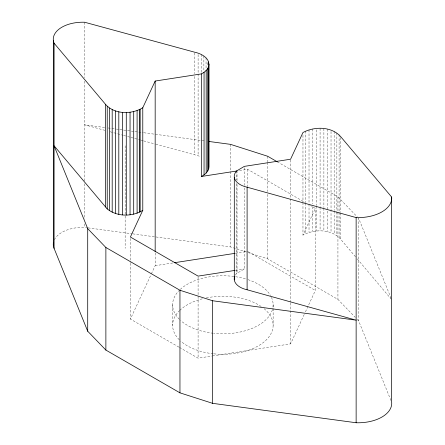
<?xml version="1.0" encoding="UTF-8"?>
<svg xmlns="http://www.w3.org/2000/svg" width="445" height="445" viewBox="0 0 445 445"><rect width="100%" height="100%" fill="white"/><g stroke="black" fill="none" stroke-linecap="round" stroke-linejoin="round"><path stroke-width="0.33" stroke-dasharray="2.23 1.67" d="M178.918 347.111L130.391 319.087L151.089 274.487M151.378 273.859L155.172 265.693L155.172 252.504M355.494 256.787L340.753 239.321C331.653 228.869 314.509 228.841 302.967 235.105L315.36 208.41L310.566 205.64M212.482 355.95L290.579 343.868L304.28 314.348M305.448 311.834L315.36 290.474L315.36 208.41M235.433 275.066A19.997 11.548 0 0 1 236.579 273.575L244.333 268.958L244.333 185.782M239.493 170.585L247.654 169.322L305.175 202.531M155.172 265.693L172.983 262.939M235.322 253.294L247.654 251.386M235.494 270.326L244.333 268.958M179.519 347.456L198.092 358.175L211.792 356.056M104.62 127.504L84.667 124.834L104.786 130.313M108.057 127.965L115.628 128.978M116.317 129.067L119.071 129.439M119.755 129.528L134.206 131.464M134.896 131.553L143.151 132.66M143.841 132.755L205.078 140.948M54.379 239.772A29.481 17.021 0 0 1 84.667 227.417L87.415 227.784M88.104 227.873L132.143 233.77M132.827 233.864L230.538 246.942L247.476 252.365M110.154 131.77L122.898 135.241M123.565 135.425L126.92 136.337M127.593 136.52L130.274 137.249M130.947 137.433L140.336 139.991M141.009 140.169L143.017 140.72M143.691 140.904L155.094 144.008M155.767 144.191L198.103 155.739L200.578 156.768M248.126 252.576L267.668 258.834L337.933 299.402L355.288 317.413M277.274 161.802L337.933 196.818L357.218 216.832M248.254 251.731L315.36 290.474M357.218 319.415L358.664 320.917L391.149 400.951M357.279 258.901L391.222 299.123M391.149 298.373L358.664 218.334L358.664 320.917M340.753 137.433L340.753 212.287M340.753 212.983L340.753 239.321M339.09 134.746L339.09 211.687M339.09 212.376L339.09 237.33M337.933 196.818L337.933 211.375M337.933 212.07L337.933 299.402M336.871 132.949L336.871 211.269M336.871 211.965L336.871 235.533M334.156 131.392L334.156 210.407M334.156 211.097L334.156 233.97M331.03 131.503L331.03 232.702M327.576 129.167L327.576 231.75M323.888 128.566L323.888 207.581M323.888 208.277L323.888 231.15M320.083 128.332L320.083 206.652M320.083 207.348L320.083 230.916M316.267 129.857L316.267 205.406M316.267 206.102L316.267 231.055M312.54 128.978L312.54 203.838M312.54 206.608L312.54 231.561M309.019 129.84L309.019 203.315M309.019 204.005L309.019 232.423M305.798 131.036L305.798 202.425M305.798 203.12L305.798 233.619M302.967 135.297L302.967 201.835M302.967 202.531L302.967 235.105M290.579 159.916L290.579 302.222M290.579 302.917L290.579 343.868M273.13 304.781L273.13 325.301M267.668 156.256L267.668 161.802M267.668 162.492L267.668 191.606M267.668 194.376L267.668 258.834M247.654 169.322L247.654 186.561M244.333 167.759L244.333 185.092M237.035 170.591L237.035 180.987M237.035 184.453L237.035 273.174M236.579 170.991L236.579 180.003M236.579 183.468L236.579 273.575M230.538 144.358L230.538 246.942M207.654 62.589L207.654 65.365M206.052 57.822L206.052 68.914M203.877 56.009L203.877 70.566M201.201 54.44L201.201 73.158M198.103 54.546L198.103 73.258M198.103 73.953L198.103 155.739M198.092 276.801L198.092 358.175M194.665 52.894L194.665 73.686M194.665 76.457L194.665 154.782M172.621 304.781L172.621 325.301M130.391 238.403L130.391 262.539M130.391 263.229L130.391 319.087M125.151 145.782L125.151 248.36M84.667 22.25L84.667 77.703M84.667 81.168L84.667 180.976M84.667 183.746L84.667 219.096M84.667 223.946L84.667 227.417M264.046 308.663A50.257 29.014 0 0 1 265.192 340.948A50.257 29.014 0 0 1 213.906 353.847M213.227 353.775A50.257 29.014 0 0 1 180.72 341.093M179.352 339.808A50.257 29.014 0 0 1 179.352 310.794M179.791 310.36A50.257 29.014 0 0 1 202.965 298.656M206.385 297.889A50.257 29.014 0 0 1 261.365 306.644M271.417 297.271A50.257 29.014 0 0 1 272.54 309.197M272.362 309.826A50.257 29.014 0 0 1 213.906 333.333M213.227 333.255A50.257 29.014 0 0 1 180.72 320.578M179.352 319.288A50.257 29.014 0 0 1 179.352 290.274M180.247 289.411A50.257 29.014 0 0 1 246.736 279.249M248.004 279.655A50.257 29.014 0 0 1 270.549 295.602"/><path stroke-width="0.67" d="M208.694 66.333C210.424 58.262 201.268 53.539 194.665 52.199L84.667 22.25A29.481 17.021 0 0 0 54.079 43.198L54.079 248.36L87.71 331.225L105.877 350.076L179.958 392.846L212.615 403.337L356.134 422.75A33.67 19.435 0 0 0 391.667 402.236L391.667 197.068L340.753 136.737C331.653 126.291 314.509 126.263 302.967 132.527L290.579 159.221L244.333 166.374L236.579 170.991A19.997 11.548 0 0 0 247.103 187.189L247.103 289.773L356.134 320.166L212.615 300.753L179.958 290.262L105.877 247.492L87.71 228.641L54.079 145.782L107.228 208.95C117.046 216.876 132.254 216.91 142.778 210.324L142.778 107.746L155.172 81.046L201.413 73.892C204.555 72.235 207.565 69.826 208.694 66.333L208.694 168.916C207.565 172.404 204.555 174.818 201.413 176.476L201.413 73.892M208.694 168.916L209 166.719L209 64.141M142.778 210.324L130.391 237.024L198.092 276.111L234.815 270.432M54.079 43.198L105.571 104.397C114.571 114.626 131.731 114.588 142.778 107.746M201.413 176.476L236.773 171.002M174.351 262.728L234.637 253.4M209.206 141.504L230.538 144.358L267.668 156.256L277.274 161.802M247.103 187.189L356.134 217.583A33.67 19.435 0 0 0 391.667 197.068M356.134 217.583L356.134 422.75M234.298 177.288L234.298 279.872M212.615 300.753L212.615 403.337M208.649 61.944L208.649 64.024M207.748 68.469L207.748 171.052M206.185 70.477L206.185 173.061M204.055 72.301L204.055 174.885M179.958 290.262L179.958 392.846M155.172 81.046L155.172 251.809M140.158 109.331L140.158 211.909M139.68 109.531L139.68 212.115M137.099 110.627L137.099 213.211M133.7 111.595L133.7 214.179M130.051 112.212L130.051 214.79M126.28 112.446L126.28 215.03M122.492 112.301L122.492 214.885M118.809 111.773L118.809 214.357M115.338 110.888L115.338 213.466M112.19 109.665L112.19 212.243M109.459 108.141L109.459 210.724M107.228 106.366L107.228 208.95M105.877 247.492L105.877 350.076M105.571 104.397L105.571 206.981M87.71 228.641L87.71 331.225M53.333 40.339L53.333 245.507M54.079 248.36A29.481 17.021 0 0 1 53.433 242.614M247.103 289.773A19.997 11.548 0 0 1 234.665 276.629"/></g></svg>
